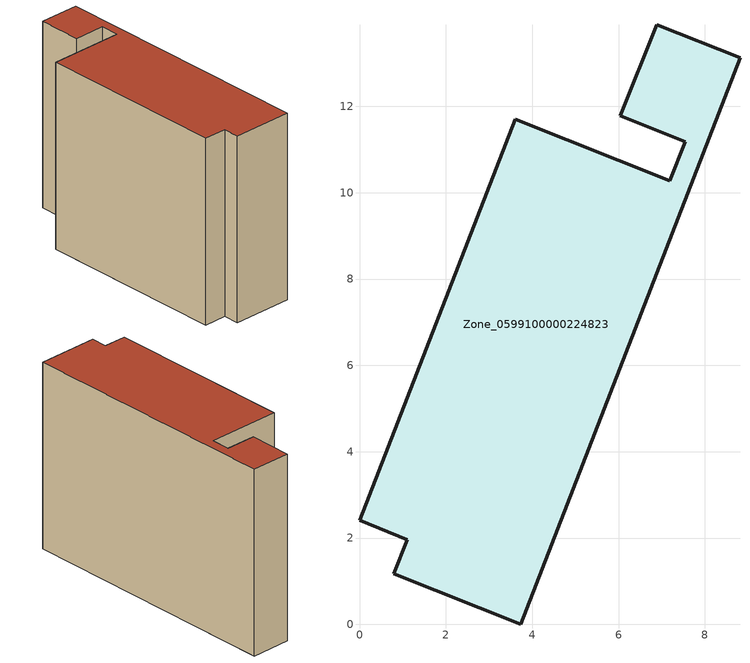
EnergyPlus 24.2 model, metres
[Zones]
Zone_0599100000224823
 floor ground (C_G): 7.54,11.18 6.04,11.78 6.88,13.89 8.81,13.12 3.74,0 0.79,1.17 1.11,1.96 0,2.41 3.6,11.71 7.18,10.27 z5.39
 wall outside (C_F): 1.11,1.96 0.79,1.17 3.74,0 8.81,13.12 6.88,13.89 6.04,11.78 7.54,11.18 7.18,10.27 3.6,11.71 0,2.41 1.11,1.96 z5.39:15.27
 roof outside (C_R): 7.54,11.18 7.18,10.27 3.6,11.71 0,2.41 1.11,1.96 0.79,1.17 3.74,0 8.81,13.12 6.88,13.89 6.04,11.78 z15.27
[BUILDING]
Pand.0599100000224823: North Axis=0; Terrain=City; Loads Convergence Tolerance Value=0.04; Temperature Convergence Tolerance Value=0.4; Solar Distribution=FullExterior; Maximum Number of Warmup Days=25; Minimum Number of Warmup Days=1
[Site:Location]
Rotterdam.The.Hague.AP_ZH_NLD Design_Conditions: Latitude=51.96; Longitude=4.45; Time Zone=1; Elevation=-4.5
[SITE:GROUNDTEMPERATURE:BUILDINGSURFACE]
18, 18, 18, 18, 18, 18, 18, 18, 18, 18, 18, 18
[MATERIAL] Thermal Absorptance=0.9; Solar Absorptance=0.7; Visible Absorptance=0.7
Name | Roughness | Thickness | Conductivity | Density | Specific Heat
G.TI.1975-1991 | MediumSmooth | 0.15 | 0.288461 | 540 | 1210
F.TI.1975-1991 | Rough | 0.3 | 0.230769 | 1920 | 840
R.TI.1975-1991 | MediumRough | 0.2 | 0.153846 | 1500 | 1000
[CONSTRUCTION]
C_G: G.TI.1975-1991
C_F: F.TI.1975-1991
C_R: R.TI.1975-1991
[ZONE]
Zone_0599100000224823: Type=1; Multiplier=1; Ceiling Height=Autocalculate; Volume=Autocalculate; Floor Area=autocalculate; Part of Total Floor Area=Yes
[ZONEINFILTRATION:DESIGNFLOWRATE]
Infil_Zone_0599100000224823: Zone or ZoneList or Space or SpaceList=Zone_0599100000224823; Schedule=AlwaysOn; Design Flow Rate Calculation Method=Flow/Area; Flow Rate per Floor Area=0.003; Constant Term Coefficient=1; Temperature Term Coefficient=0; Velocity Term Coefficient=0; Velocity Squared Term Coefficient=0
[HVACTEMPLATE:ZONE:IDEALLOADSAIRSYSTEM]
Zone_0599100000224823: Maximum Heating Supply Air Temperature=50; Minimum Cooling Supply Air Temperature=13; Maximum Heating Supply Air Humidity Ratio=0.0156; Minimum Cooling Supply Air Humidity Ratio=0.0077; Heating Limit=NoLimit; Cooling Limit=NoLimit; Dehumidification Control Type=ConstantSensibleHeatRatio; Cooling Sensible Heat Ratio=0.7; Dehumidification Setpoint=60; Humidification Control Type=None; Humidification Setpoint=30; Outdoor Air Method=None; Outdoor Air Flow Rate per Person=0.00944; Outdoor Air Flow Rate per Zone Floor Area=0; Outdoor Air Flow Rate per Zone=0; Demand Controlled Ventilation Type=None; Outdoor Air Economizer Type=NoEconomizer; Heat Recovery Type=None; Sensible Heat Recovery Effectiveness=0.7; Latent Heat Recovery Effectiveness=0.65
[ZONECONTROL:THERMOSTAT]
ThermostatControl_Zone_0599100000224823: Zone or ZoneList=Zone_0599100000224823; Control Type Schedule=DualSetpointControlType; Control 1=Thermostat_Zone_0599100000224823; Temperature Difference Between Cutout And Setpoint=0
[THERMOSTATSETPOINT:DUALSETPOINT]
Thermostat_Zone_0599100000224823: Heating Setpoint Temperature Schedule=HeatingSetpoint_Zone_0599100000224823; Cooling Setpoint Temperature Schedule=CoolingSetpoint_Zone_0599100000224823
[SCHEDULE:COMPACT]
HeatingSetpoint_Zone_0599100000224823: Through: 12/31, For: AllDays, Until: 24:00, 21
CoolingSetpoint_Zone_0599100000224823: Through: 12/31, For: AllDays, Until: 24:00, 24
DualSetpointControlType: Through: 12/31, For: AllDays, Until: 24:00, 4
AlwaysOn: Through: 12/31, For: AllDays, Until: 24:00, 1
